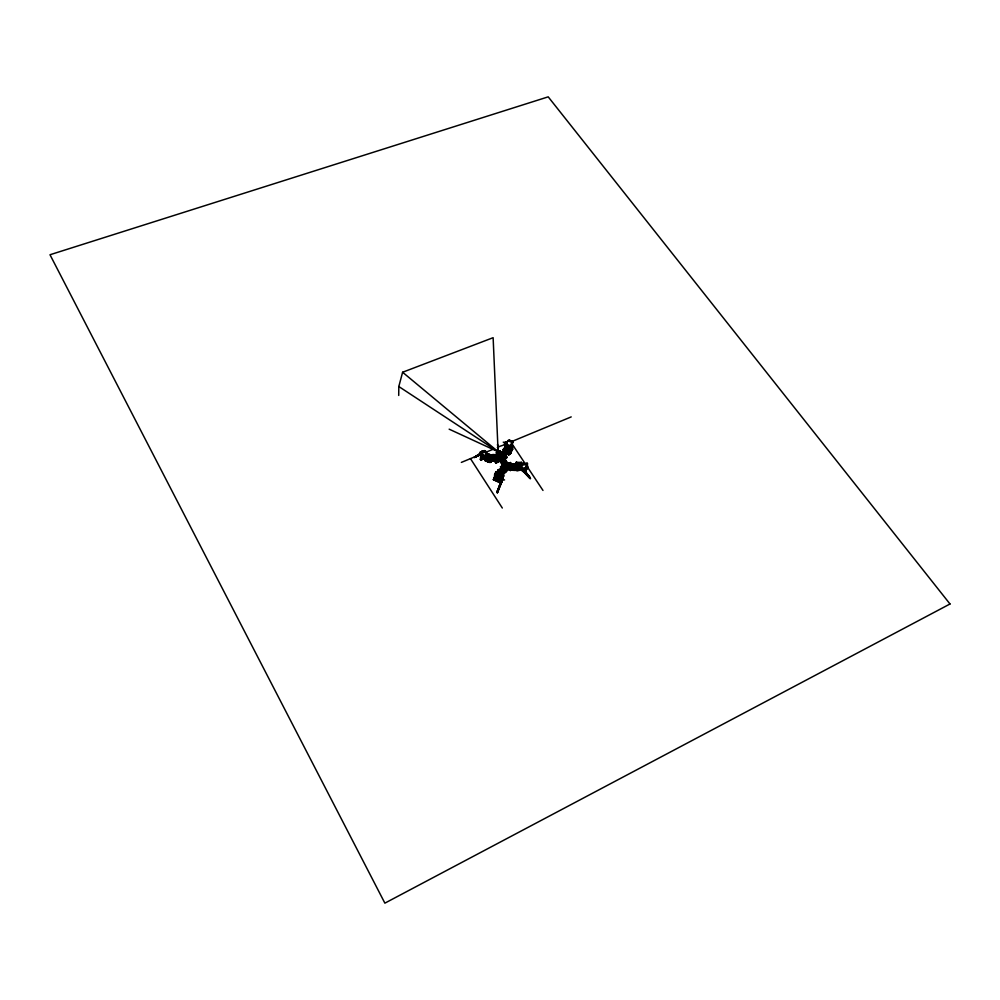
<?xml version="1.0" encoding="UTF-8"?>
<svg xmlns="http://www.w3.org/2000/svg" width="1000" height="1000" viewBox="0 0 1000 1000"><rect width="100%" height="100%" fill="white"/><g stroke="black" fill="none" stroke-linecap="round" stroke-linejoin="round"><path stroke-width="1.5" d="M517.6 468.537L517.487 470.075L517.612 467.575L515.95 468.125L515.788 469.212L517.35 469.562L516.25 469.538L516.925 470.138L519.925 469.1M515.862 468.288L517.7 469.387M398.713 395.45L398.812 386.538L402.612 372.25L493.125 337.688L498.15 452.537M524.188 464.487L523.413 464.25L524.2 464M497.137 453.137C495.262 452.537 497.663 453.812 499.275 454.05L498.925 455.55L499.787 455.188L500.2 453.4L498.3 454.725L505.887 466.275L504.012 467.05L504.588 470.012M496.413 452.688C495.462 453.787 500.962 449.913 500.525 451.675M503.312 468.5L503.5 467.812M503.55 469.288L503.75 467.575M504.338 453.65C505.562 451.337 501.375 452.775 503.55 454.075M505 453.062C503.025 455.4 505.175 455.7 504.613 452.537M504.925 468.1L504.613 469.075M503.05 452.9L503.612 452.175L501.275 453.2M503.338 466.037L501.2 466.938L502.887 469.513A1.25 1.037 13.4 0 1 502.887 468.462L502.975 467.375L503.888 467.337L502.987 470.938L504.787 467.788M506.012 449.837L505.238 449.487L503.125 453.537M511.475 445.363L511.075 446.3L513.1 441.887L509.062 440.05L508.512 440.887L509.237 440.1M516.112 465.838L515.662 464.963L515.625 465.763M502.713 472.55L503.575 472.55M503.462 453.862L503.113 452.725M502.975 469.613L503.5 467.938L502.938 470.887L504.925 468.263L503.6 467.812M504.4 452.575L503.2 453.2M503.488 452.825L503.888 453.475L504.525 452.863M491.55 459.3L491.6 458.5L488.113 458L488.05 458.8L491.65 459.137L491.763 458.325L488.263 457.825L487.6 460.9M494.9 456.575C503.65 457.587 487.837 449.812 491.125 459.275L488.612 458.925L488.6 458.075L488.137 460.7M529.888 478.575L524.9 473.075L530.45 478.625L526.05 472.15L526.4 468.288M503.612 450.55L505.962 444.775L505.062 446.625L505.85 446.962L506.6 445.075L506.525 446.075M526.763 466.85L525.887 467.038L527.9 468.15L526.763 466.85L527.1 463.125L521.225 464.425L521.413 462.325L518.112 462.95L519.188 462.812L518.325 468.638M526.163 463.975L525.925 466.6L527.938 467.725L526.55 467.337M523.938 469.725L526.95 469.062L527.013 468.35M527.062 467.912L526.9 467.262M527.9 468.15L527.1 463.125M504.663 443.375L505.637 443.25M506.25 443.137L504.95 443.6L506.037 442.6M520 468.913L516.45 469.462L519.963 468.787L515.7 468.963L516.55 464.825L512.487 464.425M523.587 470.712L523.112 470.262M524.925 471.763L523.95 470.175L523.2 471.012L522.575 470.487L523.15 470.05M523.413 470.737L522.537 470.35L524.25 472.163M523.6 470.562C525.55 468.175 520.788 468.9 522.312 470.925L524.9 473.075L526.125 472.8L530.487 478.5M524.338 470.462L524.475 468.512L523.862 470.588M524.388 472.488C523.85 470.188 526.625 474.4 522.362 470.425L522.863 470.637M525.9 468.4L525.562 472.262L530.275 477.987L525.562 472.262L524.712 469.137L524.55 469.913M524.725 472.238L524.963 468.725M524.938 471.138L525.175 468.55M525.438 471.025L525.675 468.45M526.95 469.062L525.887 467.038M526.175 472.287L526.025 468.413M526.125 468.963L525.85 471.925L524.475 470.3M506.037 442.1L507.15 442.438M522.837 469.85L521.45 469.462C516.3 472.587 512.45 468.338 520.812 468.738L521.163 465.075L527.05 463.775M521.45 469.462L521.163 465.075M522.05 464.888L522.025 468.663M522.2 470.062L522.325 468.625L524.188 468.525M522.7 469.525L522.812 468.413M491.4 456.463L489.062 455.562L495.925 455.225L495.15 455.4M492.75 455L489.175 454.487L489.087 455.2L491.488 455.85M509.837 468.812L510.688 470.188L515.337 470.412L515.45 469.275M516.425 465.312L516.675 462.45L517.6 462.875L516.65 462.663L515.975 465.725L516.075 464.762M516.912 469.988L515.788 469.087L516.675 467.725M517.55 470.037C523.775 468.713 514.538 468.225 516.287 470.05C519.438 471 517.525 466.488 515.788 469.087M517.125 469.462C519.65 469.387 516.15 470.45 516.912 468.375M517.337 467.5C516.038 471.463 517.025 467.275 516.962 468.787M517.875 465.4L516.562 464.775L515.337 470.412M517.775 465.575L519.025 465.613L519.65 463.088L516.163 462.6L515.425 465.925L515.425 464.675C514.237 462.975 508.55 463.762 511.512 466.012M517.775 470.487L517.85 469.787M512.225 465.487L511.975 466.2L518.9 466.325L519.738 462.6L516.163 462.6M516.375 469.462L519.4 468.65M520.188 468.875L520.788 462.463L521.712 464.125L521.25 464.95L520.625 464.225L521.85 465.15L521.225 464.425M520.562 469.2L519.763 468.263L521.763 467.95M514.7 469.725L516.5 464.1M514.975 467.887L514.738 469.95L510.625 469.663L510.438 468.5M515.237 466.15L516.35 466.312L515.237 466.15L515.425 464.675M515.662 466.213L516.462 465.163M515.737 465.875L515.85 464.725L514.788 468.825M516.25 462.113L516.175 462.863L519.675 463.363M516.775 468.512L516.712 469.225L519.925 468.462L516.763 468.713L517.425 469.412M516.875 470.75L517.087 468.938M521.413 462.325L522.087 464.45M505.238 449.487L503.95 451.337L504.663 449.613M512.175 446.925C510.788 446.962 513.825 446.688 512.75 445.487C510.462 446.562 512.925 446.15 512.312 446.562M505.075 446.938L504.087 450.725M487.675 454.137L487.488 454.95L489.55 456.012M489.438 457.6L488.663 456.812L489.513 456.112L487.512 454.263L490.65 455.5M489.438 456.838C489.525 455.913 488.738 456.163 490.412 455.662M489.775 455.637L490.525 455.462L487.962 454.125M489.55 462.425C491.688 460.075 487.863 464.188 489.8 461.125M489.55 459.35L488.638 458.713M487.525 454.55L489.988 455.337M489.963 462.113L488.4 461.425C488.188 463.888 491.512 460.363 488.888 461.425M497.425 456.125C496.25 457.463 489.65 457 490.213 455.3M489.288 462.45L489.775 461.987M490.65 461.062L490.55 462.025L489.925 461.213L489.038 462.113M490.062 459.425L491.15 459.062L491.087 461.675L491.675 459.075L487.987 458.575L488.212 459.812M490.375 455.913L490.588 454.963L486.238 452.95L487.438 454.275L486.525 454.787L486.075 458.812L485.275 459.175M491.625 454.837L490.575 461.6L489 460.6M490.975 462.375L487.488 461.875L490.975 462.375L491.763 458.325M494.625 459.312L491.463 459.05L491.15 461.175L490.462 461.075M492.125 456.413L492.325 454.938L491.625 459.35L488.125 458.85L488.263 457.825M485.975 454.263L485.225 455.312M480.975 453.438L481.475 455.1L480.35 452.05L482.812 450.838L486.25 452.837L486.912 453.975L485.262 454.888M486.587 454.188L487.95 454.225C486.175 455.85 486.637 453.675 486.775 454.875L489.438 456.587M489.2 462.137L484.85 460.55L486.275 459.762L486.512 457.663L481.587 454.812L480.65 455.337L484.538 457.238L480.688 458.8L481.712 459.387L483.862 458.288M486 454.487L485.662 457.525L486.575 457.013L486.987 453.375M487.5 453.688L486.788 460.075L485.375 460.85L484.913 460.012L486.512 457.663M487.562 455L487.975 454.3L490.5 455.487M489.325 455.613C488.125 456.475 487.45 453.888 489.513 456.325M488.275 459.175L489.175 454.487M488.663 456.9L489.062 454.963L491.575 455.487M488.612 458.925L489.062 454.963M489.412 462.163L489.487 461.037L486.863 459.525M490.525 460.8L490.85 458.988M481.062 453.075L480.337 459.487L481.362 460.075L482.212 454.975M481.5 452.088L482.688 451.975L482.4 454.6L480.75 455.513L481.037 452.9M483.5 451.425C483.3 449.787 487.05 450.913 485.438 451.912M485.588 458.175L483.25 457.275L483.562 456.337M480.75 459.725L483.462 458.587L480.95 459.837M485.425 452.362C486.238 449.637 482.375 451.712 484.75 452.088M481.438 452.275L481.5 451.65M481.35 452.912L480.763 460.15L482 451.125M480.725 459.938L481.475 453.325L474.475 457.413L481.275 453.638M481.512 458.787L481.8 456.238M482.688 451.975L482.388 454.6L485.838 456.587L486.125 453.975L489.513 456.138M481.675 452.262L474.225 457.475L481.912 453.762M480.775 453.9L474.237 457.337L480.887 453.175M511.975 446.037C511.925 445.513 512.6 445.613 513.312 445.737M500.15 453.688L499.862 455.337L499.338 452.863L500.887 452L497.137 453.775L496.975 452.825L496.312 453.113M502.85 473.212L502.987 472.113M516.425 463.9L516.263 465.262L515.538 465.125M518.775 465.625L519.438 464.325L519.113 466.262L519.025 465.125L518.488 466.087L519.113 463.575L516.6 463.2M481.413 454.288L474.575 457.475L481.675 453.438M483.113 451.475L485.825 452.075L484.513 452.163M483.663 451.475L484.363 451.262M484.137 451.488L483.575 451.912M490.988 459L491.3 460.438L491.475 459.075M481.662 459.913L484.5 458.162L480.337 459.487M511.388 465.95L511.087 465.25L511.8 466.238L512.2 464.762L511.15 465.712M512.663 469.062L513.312 466.325C513.1 466.337 508.963 467.413 510.788 463.525L510.325 462.812L508.263 463.425L509.363 465.487L509.538 464.738L507.675 465.513M512.975 465.425C512.1 468.438 508.888 463.7 511.688 464.6M495.725 472.638L496.512 471.9L495.812 473.45M509.6 463.15L510.387 462.537C512.263 462.987 508.375 464.625 508.263 463.425M501.5 476.337L502.013 477L499.7 478.312L495.1 476.2L495.387 475.025M493.625 479.575L495.475 475.075M495.75 476.213L496.213 474.963L495.138 477.65L496.138 477.663M496.025 475.55L494.188 479.613L496.037 475.475M496.475 473.15L498.525 469.562L499.35 469.95L498.875 472.05M504.062 457.45L506.225 456.6L506.688 457.3L504.562 458.188L503.575 455.675L501.65 456.737L503.4 456.438M505.312 457.238L506.75 457.013L504.625 453.15M504.562 458.188L505.675 457.137L505.513 457.788M505.7 462.113L506.175 461.9M503.988 469.025C504.875 466.55 504.637 470.788 504.588 468.062A1.25 1.037 13.4 0 1 503.65 470.05M504.637 472.175C504.212 468.85 505.575 473.113 505.55 470.025L503.4 470.925L503.688 472.638L506.725 471.35L506.55 469.175L507.525 468.775C506.425 462.575 513.312 474.35 506.087 462.713M496.238 476.763L496.525 475.825M495.925 472.137L497.062 472.388L496.575 473.038L497.275 471.825L496.362 473.663M496.85 474.7L497.475 473.038M503.675 454.738L502.475 453.175L503.75 454.237M504.087 453.525L503.387 453.475L503.575 452.287M502.738 465.75L501.712 466.613L502.738 465.75L503.237 466.5L503.575 465.65L500.538 466.925L501.025 467.688M504.15 458.812L503.587 459.212L503.537 458.462M505.075 469.175L503.45 471.438L501.9 471.763L503.188 467.212M498.088 460.9C497.912 461.112 500.425 456.55 495.475 455.45M497.962 460.662L496.763 462.062L496.3 461.35M496 455.65C488.038 454.137 498.725 458.55 496.213 455.65C499.425 456.788 491.788 455.475 493.2 455.175M496.625 455.913C494.8 456.025 496.887 456.75 495.475 456.463M502.875 474.225C502.275 476.438 502.575 472.362 501.55 474.775C506.662 475.037 498.137 478.625 503.488 475.337M505.675 449.513L504.375 450.037L505.85 446.962M502.375 475.163C503.762 473.475 500.575 478.038 502.362 476.15M506.637 448.638L507.587 447.863L506.337 447.362L505.8 449.688M501.238 476.637L502.987 474.237L501.7 476.65M511.125 452.887L510.425 452.238L509.613 453.688L512.75 448.938L510.213 453.988L510.938 452.212M509.65 453.113L512.163 448.675L512.75 448.938M511.5 445.462L510.825 445.012M497.262 474.075L496.6 475.487L495 475.525L495.15 473.4L497.45 474.462L495.625 476.425L495.962 475.588M495.325 476.788L495.838 475.5M501.95 476.238L503.762 474.6L499.888 480.538L497.775 479.975L495.863 477.95M502.262 476.975L503.075 475.475L502.725 476.125M499 478.888L498.363 480.25L499.012 479M497.4 492.725L503.137 478.5L497.413 492.75M500.7 479.475L501.788 477.325L500.737 479.312L502.062 480.238L502.562 478.95M502.212 479.425L501.112 481.812L502.038 479.3M501.788 479.225L501.525 479.95L501.85 479.062M501.962 481.337L501.675 482.038L502.938 478.413M488.125 458.85L488.438 458.2M490.138 455.875L489.062 455.562M491.325 460.25L491.15 461.175L495.375 461.262M500.438 451.15L497.575 452.9C496.05 451.2 500.913 449.825 500.812 452.562L498.288 453.55M499.963 451.475L500.513 451.6M495.138 456.987C490.163 453.738 495.637 458.65 496.087 455.312M493.25 456.175L495.925 456.6C495.188 458.575 498.762 457.562 496.6 456.025M494.862 459.688L493.3 459.062L494.925 459.412M493.663 459.162L494.3 456.388L496.975 461.1M495 456.613L495.925 456.6L493.325 455.812M494.862 457.212L496.25 455.7M496.775 455.575L496.987 458.162L495.025 456.838M495.387 456.887L495.838 455.213L494.875 455.613M496.512 455.8L496.662 455.125M497.05 456.438L496.637 455.45L493.263 455.262M495.812 463.088L496.425 460.637L496.912 461.388L499.938 460.125L495.562 462.713L498.837 461.825L495.812 463.088L493.3 459.062M497.075 462.088L495.988 462.537M498.775 452.837L497.262 453.475M497.075 461.45L498.175 461.625L497.925 460.175L496.912 461.388M499.05 460.5L498.062 457.975L499.925 457.2M499 455.7L498.913 453.875M499.338 452.863L503.9 459.1L506.525 457.975L506.75 457.013M499.25 455.7L498.8 454.25M499.338 455.788L499.375 455.125M500.1 454.462L499.475 455.213M500.238 454.25L500.387 453.575L500.925 454.15L499.513 454.725M500.325 455L500.288 454.75M500.2 453.4L500.438 454.15L499.688 453.888M500.812 452.562L499.888 450.812M496.637 475.062L497.425 472.175M501.725 459.225L500.988 460.325L500.525 458.462L503.85 463.512M503.963 452.788L501.838 453.675L503.775 452.725M501.075 458.237L500.325 459.312M497.388 474.65L498.837 474.55L497.388 474.65L498.013 472.475M496.912 472.463L498.525 469.562M502.337 453.675L503.462 452.038M503.925 458.275L501.175 459.425L506.688 457.3M503.125 453.075L503.425 452.188M498.663 472.413L499.087 470.588M501.712 456.45L500.087 453.975L501.95 453.2L497.488 455.575M502.788 452.488L506.225 447.837C505.8 450.588 506.15 447.413 505.5 454.2M501.4 459.338C510.562 470.613 499.738 457.812 498.363 454.438M501.4 461.538C501.163 464.012 500.275 457.337 498.4 456.95M501.887 458.438L504.338 462.962M501.838 459.15L502 458.387M502.912 472.938L500 468.837L501.938 471.35L501 471.962M498.625 474.913L498.963 473.988L497.638 473.525L498.963 473.988M501.7 466.45L500.6 466.65L500.85 468.3M503.75 453.175L503.938 452.287M504.025 450L503.625 450.513L504.012 449.637L504.412 450.487M500.163 469.562L501.688 468.925M502.688 458.325L503.438 457.238L507.425 463.3L507.137 464.75M501 467.638L500.562 469.525L501.688 469.562M501.2 466.938L500.6 466.65M503.237 458.1L503.438 457.238M497.287 452.463L496.325 452.95M505.312 449.15L503.35 452.262M504.95 450L506.262 450.225L505.363 454.062M505.312 450.475L504.487 452.713M504.387 453.3L505.513 449.613M501.562 466.238L500.538 466.938M504.837 454.387L504.712 452.663M498.488 470.312L497.188 472.075L500.3 473.512L500.975 472.175M504.1 458.663L504.825 458.45L507.225 463.25M504.625 457.9L501.95 453.2M504.963 453.45L505.737 450.375M503.975 459.05L503.713 458.5M500.9 473.188L501.55 474.087L502.6 472.25M500.3 473.512L503.062 467.7A1.25 1.037 13.3 0 1 504.688 467.188A1.25 1.037 13.3 0 1 505.325 468.612L503.45 471.438L501.75 470.675L501.35 471.675L498.263 470.2L498 471.337M505.712 453.275L509.137 454.275L510.763 449.425L509.3 451.975M501.312 469.888L503.537 471.1L502.7 471.775C499.35 476.562 504.775 474.613 502.887 475.675M504.363 460.15L504.712 460.675M504.825 458.45L504.625 459.3L503.35 459.338M507.65 467.713L507.587 468.488L504.288 463.462L502.612 465.2L503.713 463.713L501.125 459.725L503.5 458.625M502.275 470.525L503.025 467.95M505.962 454.738L504.575 453.625M502.562 470.412L503.525 468.738M503.15 468.787L503.387 468.162M497.575 452.9L500.337 451.488M505.75 454.237L505.9 455.025L505.575 453.925M506.475 462.55L503.713 463.713L504.3 465.375L505.05 464.288L504.338 463.587M505.9 455.025L506.512 453.088M510.763 449.425L510 448.775L508.55 451.325L507.812 454.412L508.862 454.9L509.85 451.175L506.438 450.2L507.587 447.863M502.887 469.513L503.2 469.25A1.25 1.037 13.4 0 0 505.112 469.212A1.25 1.037 13.4 0 0 504.4 467.575M502.025 473.975L501.625 475.412M505.788 458.288L506.2 456.562L506.062 457.262M508.587 452.512L508.05 453.45L506.938 452.625L507.287 451.688L508.525 451.95L508.225 453.275M503.425 469.162L503.488 468.4L504.562 468.713M504.3 465.375L505.05 464.288M505.788 458.438L505.275 456.975M501.488 475.662L502.013 474.75L502.975 475.913L501.725 475.513L503 471.25M506.25 458.113L505.6 455.688M502.663 473.775L505.85 471.863L505.7 472.488L502.663 473.775L503.512 470.462L506.55 469.175M502.413 475.438L502.2 475.55M504.738 467.425L505.637 466.625M508.088 453.787L508.688 451.25M504.012 472.3L504.637 471.788L504.012 472.3L503.338 471.213M508.462 454.412L510.525 449.325M503.787 458.55L507.212 464.15M509.5 450.9L510 448.775M506.925 462.875L507.425 463.3M510.775 452.962C510.4 452.45 510 454.812 510.312 449.688L509.963 450.988M506.875 463.525L507.4 465.487M505.975 471.075L501.587 463.413M510.863 468.675L511.188 467.225L508.862 463.713M507.75 463.9L508.038 464.375M507.275 467.875L507.413 467.175M507.325 467.987L507.675 466.875M511.05 467.8L508.738 468.775L508.137 466.875M506.425 469.75L508.038 468.3M509.438 462.938L509.225 463.025M508.55 467.325L509.825 467.3L510.65 469.35M508.925 467.113L508.562 469.525L509.125 467.188M505.425 470.85L508.825 469.412L509.387 467.075M510.163 463.488L510.387 462.537M509.387 467.738L509.175 468.587M514.738 465C515.95 466.85 509.375 466.85 510.7 464.725M510.725 464.475L512.288 463.938L515.4 464.988M513.475 468.5L510.45 469.775L510.1 468.35L513.312 466.325M511.438 468.913L511.075 467.7L513.2 466.8L513.337 469.263L510.312 470.538L508.587 467.525M510.312 470.538L511.025 468.013M511.613 466.225L511.388 464.363M510.988 465.387C512.788 463.537 511.55 466.112 511.2 464.588M511.75 465.312L511.912 464.65M512.375 464.663L512.137 466.125C511.6 462.325 516.337 466.987 514.7 465.087L512.062 464.462M511.438 470.05L512.288 468.675M512.238 468.713L512.525 467.525L511.637 469.212L511 467.975M512.612 467.762L514.9 468.175M514.6 465.938L514.837 465.025M511.475 464.688C510.387 467.788 519.575 464.725 512.163 464.487M505.238 442.887C506.95 445.25 501.388 445.012 497.425 447.463M518.513 465.538L519.163 463.038L518.1 463.162M519.738 462.6L516.188 462.375M504.25 449.775L506.087 446.662L503.438 450.325M506.987 445.938L506.525 445.725M518.85 466.087L516.425 465.6L516.325 466.45L518.787 466.8L516.312 466.463L516.388 465.737L518.975 465.613L516.512 465.213M508.8 440.613L509.35 440.737M512.038 445.863L513.4 446.388L512.612 446.575M496.525 456.75L496.438 456.225M496.875 456.163L496.488 457.175M495.4 475.325C491.75 486.95 494.738 473.062 495.675 476.138M510.575 465.213L511.737 464.263M503.888 450.1L505.312 450.588M502.463 475.312L502.987 474.45M509.137 452.837L509.438 452.2M510.887 452.463L510.112 452.55L511.875 449.3M510.562 453.4L509.062 451.875M494.925 475.962L495.325 476.8M494.412 475.25L496.688 471.55L495.15 473.4M501.625 479.462L500.675 479.338M501.488 481.788L501.737 481.262M500.062 451.775L500.375 451M496.763 477.287L496.188 476.512L495.138 477.65M505.438 442.587L505.1 442.425M505.825 442.663L505.2 444.4L505.6 443.875M506.925 445.962L507.4 445.375L506.6 445.075M516.675 469.475L516.85 469.025M524.462 470.462L523.625 469.162M524.025 469.55L524.65 469.888M495.838 472.525C498.125 473.038 495.938 471.45 495 475.525M497.062 472.388L494.6 475.05C495.15 468.812 502.413 480.725 503.55 474.787L501.875 474.025M509.812 452.85L510.812 452.75L510.438 453.587M510.275 452.713L508.862 454.9M503.387 470.412L502.663 470.087M504.812 452.762L504.188 453.762L503.075 453.488M523.513 463.638L524.875 464.175M501.65 477.788L502.5 478.188M501.613 478.312L502.4 479.538L501.512 481.887M501.838 479.562L500.662 482.625L502.05 479.85M504.775 443.075L504.438 444.05L505.363 443.575M503.812 450.062L505.163 450.35M505.525 447.438L504.225 450.375M504.5 453.288L504.888 452.912M500.887 482.587L496.875 492.475L500.887 482.587L493.625 479.35M503.325 450.375L505.05 446.925M503.55 450.012L503.475 450.712M493.3 479.688L500.513 483.013M498.638 479.963L495.75 478.625L496.613 476.463L499.5 477.8L498.888 479.162M500.662 482.837L496.975 492.212L500.425 482.863C498.862 481.8 500.962 484.812 499.812 482.6M496.975 475.662L497.45 474.462M498.212 476.737L498.475 476.075M508.663 454.05L509.363 452.337M502.013 478.688L501.112 478.3L502.562 476.025M498.363 480.25L499.225 478.088M498.837 480.475L499.487 479.075L498.825 479.2M499.7 478.312L499.312 479.288L498.15 479.012M499.113 480.175L499.975 478.013M499.888 480.538L500.75 478.375M501.475 477.113L502 475.775L502.362 476.65M507.062 448.988L506.012 450.875M509.9 453.15L510.7 453.125M502.537 479.387L501.388 481.3M501.938 481.562L503.338 478.038L502.75 479.025M500.75 478.988L502.413 479.837M501.575 479.363L502.6 477.7L502.137 478.525M503.975 453.787C500.8 451.512 503.675 455.462 504.812 453.8M504.975 443.175L506.613 443.825C504.263 447.65 509.938 436.138 507.137 442.675M506.35 443.587L506 444.762L506.538 443.975M504.787 450.575L505.163 449.862M501.525 474.875L500.763 476.413M494.862 476.262L493.387 479.462L501.362 483.075L500.425 483.237M506.662 446.188L507.075 445.288M510.138 440.538L509.738 441.425L510.288 440.588L512.4 441.562L511.987 442.463L507.738 440.538M512.212 441.512C510.275 447.413 506.838 447.925 511.25 446.15M512.475 448.862L510.2 447.812L513.1 441.887M510.375 447.863L511.075 446.337M510.75 448.038L510.275 448.625L512.163 448.675M513.288 446.613L512.487 446.525M502.188 476.45L502.962 475.575L502.762 476.25M502.337 476.4L501.4 477.312L502.525 477.725M501.637 479.225L502.238 478.387M488.825 456.2L489.487 455.575M488.812 461.488L489.925 461.575M489.113 462.1L489.888 461.425L489.675 462.3M506.2 443.688L506.875 442.638M503.562 449.812L505.438 446.375M504.462 449.862L503.125 452.262M506.087 462.05L506.037 462.287M502.575 479.375L502.837 478.675M502.438 452.725L502.512 452.438M523.513 463.512L522.812 464.137L523.462 464.387M501.75 470.675L502.7 471.775M501.55 474.087L503.25 471.337M500.875 473.25L501.938 471.35M505.85 452.738L506.238 453.55M510.825 449.15L509.363 451.712L508.55 451.325M496.1 475.112L497.587 472.512M499.35 469.95L497.863 472.55L496.512 472.013M508.925 454.625L510.387 452.075M505.2 449.625L506.238 447.837L507 448.188M506.262 450.225L504.925 453.025M507.287 451.688L508.312 452.3M506.938 452.625L508.038 452.95M502.925 471.587L501.675 471.012M505.387 443.775L505.75 443.787M505.025 442.562L505.462 441.8L507.088 442.575M505.775 442.9L506.238 442.175L505.475 441.825M496.175 472.713L496.775 472.987M509.7 453.05L510.188 452.425M502.062 474.85L503.263 475M493.237 456.175L493 455.438M484.525 457.925C479.837 455.75 487.275 460.662 484.125 457.525M506.45 441.675L507.038 442.675M496.025 473.038L497.312 473.55M503.375 470.55L504.7 468.6M505.213 469.075L505.037 468.612M502.887 452.025L502.375 453.175M504.175 472.612L503.512 473.4L504.025 472.8M503.212 470.788L502.65 470.337M496.625 461.637L496.025 462.4L493.725 458.875M504.45 449.538L505.087 449.963M521.675 468.225L520.812 468.738M521.638 468.663L520.913 467.713L521.8 467.512M497.212 476.488L498.15 474.787C499.137 477.488 505.15 475.688 502.3 476.962M496.05 476.962L497.887 475.087L500.962 476.587L501.662 473.612L500.425 472.975M501.95 477.562L502.725 476.863M511.112 464.762L514.763 465.662M494.85 459.175L494.012 459.675L494.85 459.175L495.375 459.963L495.037 461.25L495.375 459.963M484.1 451.012L483.475 451.662L484.113 451.2M489.4 456.375L488.762 456.025M504.425 453.175L506.188 454.525M501.737 469.7L501.312 470.012M503.15 453.025L503.862 453.288M522.45 469.475L521.875 468.638M523.312 470.238L524.35 470.262L523.488 469.963M503.575 452.5L503.738 453.275M481.5 452.275L480.3 452.475L481.95 451.55M486.25 452.837L485.425 453.288L485.538 452.45M486.875 454.4L485.763 454.787M516.025 465.188L516.938 464.7M483.537 457.488L484.275 457.488M489.487 461.037C487.238 461.688 492.625 461.662 488.425 461.5M508.188 463.713L509.15 463.312M510.288 467.612L509.325 468.013L506.662 463.663M505.475 470.312L506.375 469.925M503.837 471.975L506.875 470.688M511.5 468.738L512.163 468.5M512.737 468.787L513.337 469.263M510.075 470.163L513.5 468.625L512.75 466.025L511.138 465.675M506.662 464.375L510.325 462.812M503.4 466.163L500.025 460.5M499.888 469.325L501.912 468.475M505.825 468.275L507.262 467.663M505.975 468.512L508.075 467.625M506.1 468.875L507.512 468.275M506.025 469.15L507.837 469.15M508.35 468.175L510.15 468.175M510.1 468.35L513.162 467.113L513.638 467.837L510.613 469.113M506.312 470.163L508.825 469.412M503.9 471.7L504.875 471.287M505.087 471.2L506.05 470.788M510.838 468.638L509.95 469.012L510.45 469.775L509.487 467.45M511.575 468.462L512.5 467.837M512.75 467.962L513.7 467.562M497.2 455.7L498.612 455.112M498.288 461.125L496.1 462.038L493.8 458.525M500.575 460.487L501.562 460.075M504.562 458.975L506.575 458.137M500.45 461.05L501.05 460.025L503.65 463.988M502.863 462.05L501.875 462.463L498.363 457.125M503.75 463.75L506.662 462.525M507.438 462.4L503.9 463.325L501.213 459.25M499.275 454.05L502.438 452.887M496.575 455.6L498.3 454.725M500.5 453.85L499.762 453.587M499.862 457.488L497.887 458.738M502.587 456.95L502.488 455.988M496.587 459.888L498.725 459M504.237 456.7L506.375 455.8M496.488 460.363L498.625 459.462M504.137 457.163L506.262 456.275M498.15 460.613L499.113 460.213M498.713 451.538L497.938 451.863L498.537 452.375M461.362 462.4L480.412 454.513M486.087 452.163L493.175 449.225M512.175 441.362L571.213 416.9M484.525 458.25L484.825 457.463L483.625 457.137M524.4 463.95L523.288 463.85L523.663 464.637M522.788 469.475L523.725 469.487M523.488 470.588L524.3 470.775M489.675 461.6L488.988 461.625L489.762 461.925M522.388 463.45L518.5 463.812M524.35 464.613L527.737 463.862M525.825 467.75L521.388 468.738L520.875 468.15L521.5 468.862M523.462 469.787L524.95 471.763M518.062 463.587L520.737 463L521.712 464.125L518.45 464.35M527.987 467.175L526.888 467.475M487.863 454.113L491.213 455.412M512.125 465.575L511.175 465.225M484.225 451.125L484.988 451.15M483.9 451.375L484.812 451.5M516.763 468.713L519.75 468.263L520.825 469.6L520.25 468.275M516.438 465.975L511.863 465.988L514.75 465.75M523.3 470.438L523.462 469.562M523.75 463.85L522.888 463.312L524.925 463.663M517.1 470.325L519.925 469.412M503.913 467.65L504.45 467.713M498.65 451.812L498.212 452.275M491.238 460.812L495.188 460.887M512.6 446.287L513.362 446.362M523.05 469.125L523.787 469.288M523.925 469.988L522.413 469.963L522.312 470.925M517.125 470.125L516.45 469.95M500.588 469.387L501.725 469.425M495.462 460.9L494.812 460.525M511.763 465.613L512.863 465.913M511.05 469.837L509.85 469.038M489.45 462.3L489.125 461.6M504.075 467.587L504.775 467.9M484.55 451.737L485.312 451.938M481.525 451.9L480.35 452.05M491.438 456.312L495.688 457.2L492.587 456.15M488.512 457.488L489.75 457.663M516.675 462.688L519.138 463.038M490.838 459.625L491.475 459.712M515.812 467.175L515.112 467.713L515.812 467.812M491.562 455.175L492.788 454.675L492.55 456.475L492.663 455.825L495.763 456.875M512.212 464.275L515.35 465M512.188 449.5L505.262 446.312M490.363 455.4L489.6 455.062M505.25 446.688L503.7 449.513L504.65 450.075M509.9 446.587L504.5 444.025M509.7 440.312L509.375 440.213M523.5 469.125L524.412 469.575M523.038 470.7L524.212 471.912M496.413 455.412L497.287 456.2M505.775 442.287L506.475 442.587M503.25 442.137L506.675 443.688M505.1 443.375L506.112 443.837M507.088 444.387L511.15 446.15M505.55 445.675L509.675 447.537M504.85 449.975L506.188 450.562M502.825 449.462L504.613 450.238M510 453.013L510.625 453.263M507.463 448.413L510.55 449.787L509.837 450.688M503.963 451.112L504.762 451.55M449.15 429.162L498.3 451.838L497.5 444.175M498.462 469.837L496.375 474.487L497.438 472.612L496.312 472.137M501.863 475.2L504.125 476.15M501.525 476.975L501.312 477.375M501.887 478.75L504.562 479.988M501.388 478.825L502.425 479.3M494 478.938L501.362 482.525M497.638 492.35L497.45 492.55M495.9 456.637L495.65 457.337M486.275 459.762L489.25 461.163L488.95 461.938M481.662 454.175L486.575 457.013M398.812 386.538L498.3 451.838L497.612 447.2M489.162 456.712L488.762 456.012M500.25 471.737L499.137 470.913L500.037 472.113M402.612 372.25L498.3 451.838M524.45 463.438L523.3 463.688M526.8 466.413L527.938 467.725M525.45 472.238L530.163 478.013L525.325 472.312M511.587 443.225L525.163 463.638M527.712 467.463L542.987 490.438M512.188 467.463L512.825 468.438M501.337 452.925L501.838 453.675M501.675 455.35L508.6 465.875M498.475 453.225L498.75 454.588L497.2 451.925M505.887 466.275L507.525 468.775M502.8 463.663L505.062 467.125M502.762 463.837L505.025 467.287M498.787 458.075L504.925 467.425M499.75 460.613L500.95 462.438M499.438 460.3L503.338 466.238M502.675 466.037L503.162 466.788M498.438 460.462L498.9 461.163M494.125 457.137L493.638 456.388L493.95 457.775M503.212 471.912L503.688 472.638M500.688 469.05L501.838 470.675M503 472.575L502.262 470.5M495.925 462.6L493.137 458.325L493.237 459.338M470.475 458.625L502.312 508.025M524.975 471.525L523.962 470.288M496.812 455.85L496.863 456.512M503.013 456.775L503.1 457.875M503.113 469.162A1.25 1.037 13.4 0 1 503.638 467.562M503.663 468.137L504.6 468.55L503.663 468.137M522.375 466.525L522.375 466.525M483.5 458.162L484.3 458.312L483.5 458.162M501.812 471.887L500.775 473.725L501.825 471.887M486.475 458L485.55 458.512L486.475 458M950 603.987L384.875 903.15L50 254.75L548.212 96.85L950 603.987M525.975 472.537L525.5 471.688L525.975 472.537"/></g></svg>
